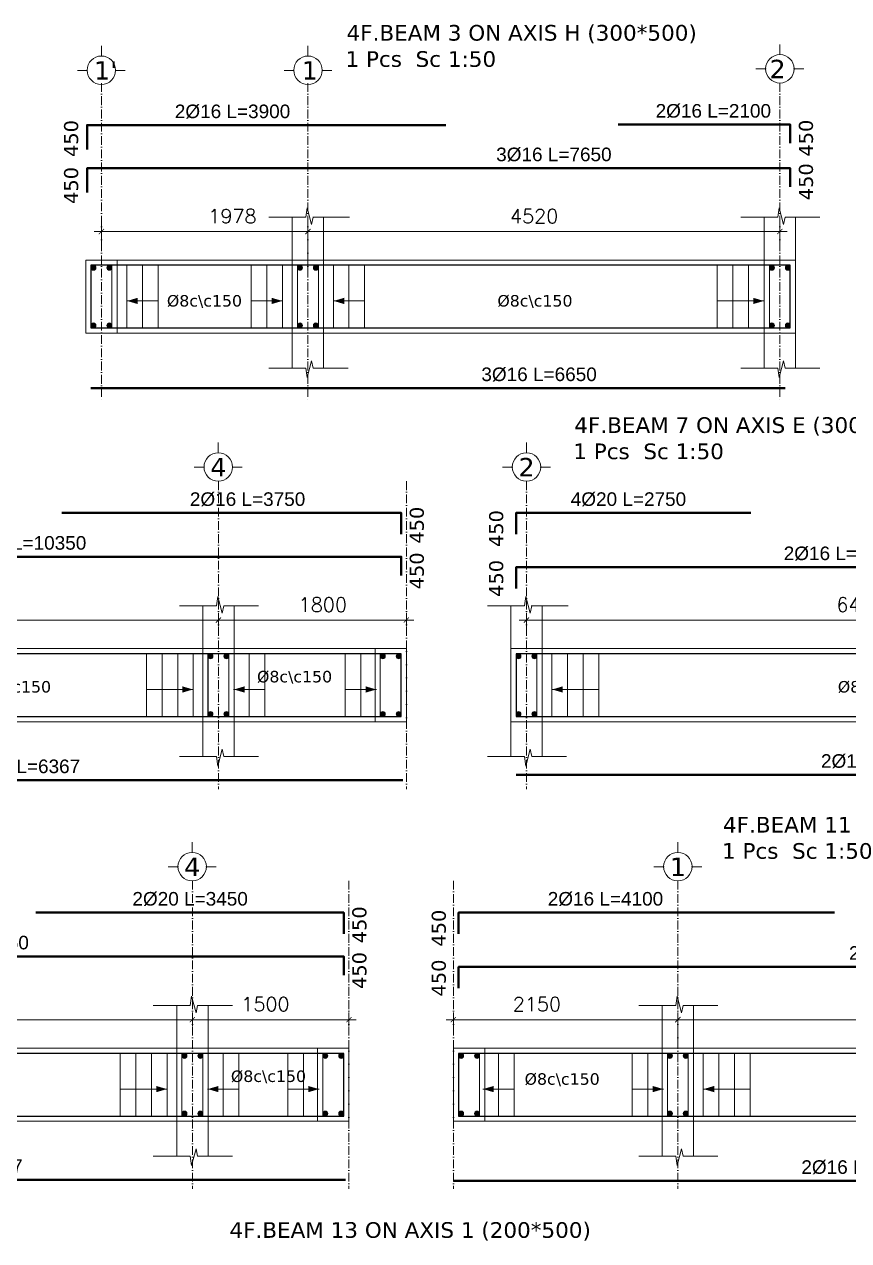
# Model space of a CAD drawing. Header units: inches. Extents: x -17020 to 43805, y -10194 to 123061.
# Drawn here: x 36186 to 36976, y 113829 to 114993 of the extents above; entities that cross this region are included whole.
import ezdxf

# ---------------------------------------------------------------- set-up
doc = ezdxf.new("R2010")
doc.units = ezdxf.units.IN
doc.header["$LTSCALE"] = 0.7
doc.header["$MEASUREMENT"] = 0
doc.linetypes.add('ACAD_ISO10W100', pattern=[18, 12, -3, 0, -3])
doc.layers.get('0').update_dxf_attribs({"lineweight": 13})
doc.layers.get('Defpoints').update_dxf_attribs({"lineweight": 5})
for name, color, linetype, lineweight in [('axis', 254, 'ACAD_ISO10W100', 9), ('BEAM FRAME', 5, 'Continuous', 18), ('COLUMN', 4, 'Continuous', 20), ('elevline', 30, 'Continuous', 20), ('FRAME 070', 5, 'Continuous', 60), ('hatch', 9, 'Continuous', 9), ('renforcment', 141, 'Continuous', 40), ('tex', 3, 'Continuous', 25), ('TEXT', 3, 'Continuous', 25), ('top rein. extension', 50, 'Continuous', 20), ('top renforcment', 7, 'Continuous', 40)]:
    doc.layers.add(name, color=color, linetype=linetype, lineweight=lineweight)
doc.styles.add('100', font='romans.shx', dxfattribs={"height": 13.5})
doc.styles.add('romanc', font='verdana.ttf', dxfattribs={"height": 250})
doc.styles.get("Standard").update_dxf_attribs({"font": 'arial.ttf', "height": 13})
doc.dimstyles.new('100', dxfattribs={"dimtxt": 13.5, "dimasz": 5, "dimexe": 7, "dimexo": 7, "dimgap": 8, "dimtad": 1, "dimdec": 0, "dimlfac": 10, "dimzin": 4, "dimdsep": 46, "dimtxsty": '100', "dimblk": 'ARCHTICK', "dimcen": 0.09, "dimdle": 7, "dimclrd": 1, "dimclre": 8, "dimclrt": 2, "dimadec": 0, "dimazin": 1, "dimtfac": 1, "dimtdec": 0, "dimtix": 1, "dimtofl": 0, "dimtmove": 0, "dimatfit": 3, "dimldrblk": 'ARCHTICK', "dimfxl": 0.18, "dimtolj": 1, "dimtzin": 0, "dimlwd": -1, "dimlwe": -1, "dimarcsym": 0})
doc.dimstyles.get("Standard").update_dxf_attribs({"dimtxt": 13, "dimasz": 5, "dimexe": 0.18, "dimexo": 0.0625, "dimgap": 6, "dimtad": 1, "dimdec": 0, "dimlfac": 10, "dimzin": 0, "dimdsep": 46, "dimtxsty": 'Standard', "dimblk": 'ARCHTICK', "dimcen": 0.09, "dimse1": 1, "dimse2": 1, "dimclrd": 1, "dimclre": 7, "dimclrt": 3, "dimadec": 0, "dimazin": 0, "dimtfac": 1, "dimtdec": 0, "dimtix": 1, "dimtofl": 0, "dimtmove": 0, "dimatfit": 3, "dimldrblk": 'ARCHTICK', "dimfxl": 1, "dimtolj": 1, "dimtzin": 0, "dimarcsym": 0})

# ---------------------------------------------------------------- blocks, each defined once
blk = doc.blocks.new('*D55')
at = {"layer": 'Defpoints', "color": 0, "transparency": 16777216}
for p in [(35409.5, 114855.3, -440.4), (36189.5, 114855.3, 264.3), (36189.5, 114855.3)]:
    blk.add_point(p, dxfattribs=at)
at = {"layer": 'TEXT', "color": 3, "transparency": 16777216, "insert": (35677.9, 114868.3), "char_height": 13, "attachment_point": 5}
blk.add_mtext('\\A1;2%%C16 L=7800', dxfattribs=at)
blk = doc.blocks.new('_ArchTick')
at = {"color": 0, "linetype": 'ByBlock', "lineweight": 0, "const_width": 0.15}
blk.add_lwpolyline([(-0.5, -0.5), (0.5, 0.5)], dxfattribs=at)
blk = doc.blocks.new('*D57')
at = {"color": 8, "transparency": 16777216}
for p, q in [((36457.7, 114758.2), (36457.7, 114801.7)), ((36909.7, 114776.5), (36909.7, 114801.7))]:
    blk.add_line(p, q, dxfattribs=at)
at = {"color": 1, "transparency": 16777216}
blk.add_line((36450.7, 114794.7), (36916.7, 114794.7), dxfattribs=at)
at = {"layer": 'Defpoints', "color": 0, "transparency": 16777216}
for p in [(36909.7, 114794.7), (36909.7, 114769.5), (36457.7, 114751.2)]:
    blk.add_point(p, dxfattribs=at)
at = {"color": 1, "transparency": 16777216, "xscale": 5, "yscale": 5, "zscale": 5, "rotation": 180}
blk.add_blockref('_ArchTick', (36457.7, 114794.7), dxfattribs=at)
at = {"color": 1, "transparency": 16777216, "xscale": 5, "yscale": 5, "zscale": 5}
blk.add_blockref('_ArchTick', (36909.7, 114794.7), dxfattribs=at)
at = {"color": 2, "transparency": 16777216, "insert": (36674.4, 114809.5), "char_height": 13.5, "attachment_point": 5, "style": '100'}
blk.add_mtext('\\A1;4520', dxfattribs=at)
blk = doc.blocks.new('*D63')
at = {"layer": 'Defpoints', "color": 0, "transparency": 16777216}
for p in [(36249.9, 114644.8, -13652.7), (36914.9, 114644.8, -37318.8), (36914.9, 114644.8)]:
    blk.add_point(p, dxfattribs=at)
at = {"layer": 'TEXT', "color": 3, "transparency": 16777216, "insert": (36679.1, 114657.8), "char_height": 13, "attachment_point": 5}
blk.add_mtext('\\A1;3%%C16 L=6650', dxfattribs=at)
blk = doc.blocks.new('*D64')
at = {"layer": 'Defpoints', "color": 0, "transparency": 16777216}
for p in [(36199.9, 114855.3, 264.3), (36199.9, 114855.3), (36964.9, 114855.3, -440.4)]:
    blk.add_point(p, dxfattribs=at)
at = {"layer": 'TEXT', "color": 3, "transparency": 16777216, "insert": (36693.3, 114868.3), "char_height": 13, "attachment_point": 5}
blk.add_mtext('\\A1;3%%C16 L=7650', dxfattribs=at)
blk = doc.blocks.new('*D65')
at = {"color": 8, "transparency": 16777216}
for p, q in [((36259.9, 114776.5), (36259.9, 114801.7)), ((36457.7, 114758.2), (36457.7, 114801.7))]:
    blk.add_line(p, q, dxfattribs=at)
at = {"color": 1, "transparency": 16777216}
blk.add_line((36464.7, 114794.7), (36252.9, 114794.7), dxfattribs=at)
at = {"layer": 'Defpoints', "color": 0, "transparency": 16777216}
for p in [(36259.9, 114794.7), (36259.9, 114769.5), (36457.7, 114751.2)]:
    blk.add_point(p, dxfattribs=at)
at = {"color": 1, "transparency": 16777216, "xscale": 5, "yscale": 5, "zscale": 5, "rotation": 180}
blk.add_blockref('_ArchTick', (36259.9, 114794.7), dxfattribs=at)
at = {"color": 1, "transparency": 16777216, "xscale": 5, "yscale": 5, "zscale": 5}
blk.add_blockref('_ArchTick', (36457.7, 114794.7), dxfattribs=at)
at = {"color": 2, "transparency": 16777216, "insert": (36385.4, 114809.5), "char_height": 13.5, "attachment_point": 5, "style": '100'}
blk.add_mtext('\\A1;1978', dxfattribs=at)
blk = doc.blocks.new('*D66')
at = {"layer": 'Defpoints', "color": 0, "transparency": 16777216}
for p in [(36199.9, 114896.5, 264.3), (36199.9, 114896.5), (36589.9, 114896.5, 136.2)]:
    blk.add_point(p, dxfattribs=at)
at = {"layer": 'TEXT', "color": 3, "transparency": 16777216, "insert": (36385.5, 114909.5), "char_height": 13, "attachment_point": 5}
blk.add_mtext('\\A1;2%%C16 L=3900', dxfattribs=at)
blk = doc.blocks.new('*D67')
at = {"layer": 'Defpoints', "color": 0, "transparency": 16777216}
for p in [(36754.7, 114897, -290.9), (36754.7, 114897), (36964.7, 114897, -440.4)]:
    blk.add_point(p, dxfattribs=at)
at = {"layer": 'TEXT', "color": 3, "transparency": 16777216, "insert": (36846, 114910), "char_height": 13, "attachment_point": 5}
blk.add_mtext('\\A1;2%%C16 L=2100', dxfattribs=at)
blk = doc.blocks.new('*D92')
at = {"color": 8, "transparency": 16777216}
for p, q in [((35920, 114416.2), (35920, 114429.8)), ((36372, 114416.8), (36372, 114429.8))]:
    blk.add_line(p, q, dxfattribs=at)
at = {"color": 1, "transparency": 16777216}
blk.add_line((35913, 114422.8), (36379, 114422.8), dxfattribs=at)
at = {"layer": 'Defpoints', "color": 0, "transparency": 16777216}
for p in [(36372, 114422.8), (35920, 114409.2), (36372, 114409.8)]:
    blk.add_point(p, dxfattribs=at)
at = {"color": 1, "transparency": 16777216, "xscale": 5, "yscale": 5, "zscale": 5, "rotation": 180}
blk.add_blockref('_ArchTick', (35920, 114422.8), dxfattribs=at)
at = {"color": 1, "transparency": 16777216, "xscale": 5, "yscale": 5, "zscale": 5}
blk.add_blockref('_ArchTick', (36372, 114422.8), dxfattribs=at)
at = {"color": 2, "transparency": 16777216, "insert": (36146, 114437.5), "char_height": 13.5, "attachment_point": 5, "style": '100'}
blk.add_mtext('\\A1;4520', dxfattribs=at)
blk = doc.blocks.new('*D93')
at = {"layer": 'Defpoints', "color": 0, "transparency": 16777216}
for p in [(35563, 114483.4, -157.8), (35563, 114483.4), (36598, 114483.4, -218.5)]:
    blk.add_point(p, dxfattribs=at)
at = {"layer": 'TEXT', "color": 3, "transparency": 16777216, "insert": (36185.1, 114496.4), "char_height": 13, "attachment_point": 5}
blk.add_mtext('\\A1;2%%C16 L=10350', dxfattribs=at)
blk = doc.blocks.new('*D99')
at = {"layer": 'Defpoints', "color": 0, "transparency": 16777216}
for p in [(36222, 114525.3, -209.5), (36597, 114525.3, -218.4), (36597, 114525.3)]:
    blk.add_point(p, dxfattribs=at)
at = {"layer": 'TEXT', "color": 3, "transparency": 16777216, "insert": (36399.9, 114538.3), "char_height": 13, "attachment_point": 5}
blk.add_mtext('\\A1;2%%C16 L=3750', dxfattribs=at)
blk = doc.blocks.new('*D86')
at = {"color": 8, "transparency": 16777216}
for p, q in [((36372, 114416.7), (36372, 114429.8)), ((36552, 114416.5), (36552, 114429.8))]:
    blk.add_line(p, q, dxfattribs=at)
at = {"color": 1, "transparency": 16777216}
blk.add_line((36559, 114422.8), (36365, 114422.8), dxfattribs=at)
at = {"layer": 'Defpoints', "color": 0, "transparency": 16777216}
for p in [(36372, 114422.8), (36372, 114409.7), (36552, 114409.5)]:
    blk.add_point(p, dxfattribs=at)
at = {"color": 1, "transparency": 16777216, "xscale": 5, "yscale": 5, "zscale": 5, "rotation": 180}
blk.add_blockref('_ArchTick', (36372, 114422.8), dxfattribs=at)
at = {"color": 1, "transparency": 16777216, "xscale": 5, "yscale": 5, "zscale": 5}
blk.add_blockref('_ArchTick', (36552, 114422.8), dxfattribs=at)
at = {"color": 2, "transparency": 16777216, "insert": (36472, 114437.5), "char_height": 13.5, "attachment_point": 5, "style": '100'}
blk.add_mtext('\\A1;1800', dxfattribs=at)
blk = doc.blocks.new('*D88')
at = {"layer": 'Defpoints', "color": 0, "transparency": 16777216}
for p in [(35912, 114269.5, -13652.7), (36548.7, 114269.5, -37100.9), (36548.7, 114269.5)]:
    blk.add_point(p, dxfattribs=at)
at = {"layer": 'TEXT', "color": 3, "transparency": 16777216, "insert": (36184.3, 114282.5), "char_height": 13, "attachment_point": 5}
blk.add_mtext('\\A1;3%%C16 L=6367', dxfattribs=at)
blk = doc.blocks.new('*D103')
at = {"layer": 'Defpoints', "color": 0, "transparency": 16777216}
for p in [(36607, 114473.4, -0.5), (36607, 114473.4), (37540, 114473.4, -167.8)]:
    blk.add_point(p, dxfattribs=at)
at = {"layer": 'TEXT', "color": 3, "transparency": 16777216, "insert": (36968.7, 114486.4), "char_height": 13, "attachment_point": 5}
blk.add_mtext('\\A1;2%%C16 L=9330', dxfattribs=at)
blk = doc.blocks.new('*D106')
at = {"color": 8, "transparency": 16777216}
for p, q in [((36667, 114413.9), (36667, 114429.8)), ((37307, 114416.2), (37307, 114429.8))]:
    blk.add_line(p, q, dxfattribs=at)
at = {"color": 1, "transparency": 16777216}
blk.add_line((37314, 114422.8), (36660, 114422.8), dxfattribs=at)
at = {"layer": 'Defpoints', "color": 0, "transparency": 16777216}
for p in [(36667, 114422.8), (36667, 114406.9), (37307, 114409.2)]:
    blk.add_point(p, dxfattribs=at)
at = {"color": 1, "transparency": 16777216, "xscale": 5, "yscale": 5, "zscale": 5, "rotation": 180}
blk.add_blockref('_ArchTick', (36667, 114422.8), dxfattribs=at)
at = {"color": 1, "transparency": 16777216, "xscale": 5, "yscale": 5, "zscale": 5}
blk.add_blockref('_ArchTick', (37307, 114422.8), dxfattribs=at)
at = {"color": 2, "transparency": 16777216, "insert": (36987, 114437.5), "char_height": 13.5, "attachment_point": 5, "style": '100'}
blk.add_mtext('\\A1;6400', dxfattribs=at)
blk = doc.blocks.new('*D107')
at = {"layer": 'Defpoints', "color": 0, "transparency": 16777216}
for p in [(36607, 114525.3, -218.4), (36607, 114525.3), (36882, 114525.3, -217.9)]:
    blk.add_point(p, dxfattribs=at)
at = {"layer": 'TEXT', "color": 3, "transparency": 16777216, "insert": (36764.7, 114538.3), "char_height": 13, "attachment_point": 5}
blk.add_mtext('\\A1;4%%C20 L=2750', dxfattribs=at)
blk = doc.blocks.new('*D108')
at = {"layer": 'Defpoints', "color": 0, "transparency": 16777216}
for p in [(36657, 114274.6, -13652.7), (37317, 114274.6, -37100.9), (37317, 114274.6)]:
    blk.add_point(p, dxfattribs=at)
at = {"layer": 'TEXT', "color": 3, "transparency": 16777216, "insert": (37004.4, 114287.6), "char_height": 13, "attachment_point": 5}
blk.add_mtext('\\A1;2%%C16 L=6600', dxfattribs=at)
blk = doc.blocks.new('*D119')
at = {"color": 8, "transparency": 16777216}
for p, q in [((35895, 114033.6), (35895, 114047.2)), ((36347, 114034.2), (36347, 114047.2))]:
    blk.add_line(p, q, dxfattribs=at)
at = {"color": 1, "transparency": 16777216}
blk.add_line((35888, 114040.2), (36354, 114040.2), dxfattribs=at)
at = {"layer": 'Defpoints', "color": 0, "transparency": 16777216}
for p in [(36347, 114040.2), (35895, 114026.6), (36347, 114027.2)]:
    blk.add_point(p, dxfattribs=at)
at = {"color": 1, "transparency": 16777216, "xscale": 5, "yscale": 5, "zscale": 5, "rotation": 180}
blk.add_blockref('_ArchTick', (35895, 114040.2), dxfattribs=at)
at = {"color": 1, "transparency": 16777216, "xscale": 5, "yscale": 5, "zscale": 5}
blk.add_blockref('_ArchTick', (36347, 114040.2), dxfattribs=at)
at = {"color": 2, "transparency": 16777216, "insert": (36121, 114055), "char_height": 13.5, "attachment_point": 5, "style": '100'}
blk.add_mtext('\\A1;4520', dxfattribs=at)
blk = doc.blocks.new('*D120')
at = {"layer": 'Defpoints', "color": 0, "transparency": 16777216}
for p in [(35538, 114100.8, -157.8), (35538, 114100.8), (36543, 114100.8, -218.5)]:
    blk.add_point(p, dxfattribs=at)
at = {"layer": 'TEXT', "color": 3, "transparency": 16777216, "insert": (36130.1, 114113.8), "char_height": 13, "attachment_point": 5}
blk.add_mtext('\\A1;2%%C20 L=10050', dxfattribs=at)
blk = doc.blocks.new('*D126')
at = {"layer": 'Defpoints', "color": 0, "transparency": 16777216}
for p in [(36197, 114142.7, -209.5), (36542, 114142.7, -218.4), (36542, 114142.7)]:
    blk.add_point(p, dxfattribs=at)
at = {"layer": 'TEXT', "color": 3, "transparency": 16777216, "insert": (36344.9, 114155.7), "char_height": 13, "attachment_point": 5}
blk.add_mtext('\\A1;2%%C20 L=3450', dxfattribs=at)
blk = doc.blocks.new('*D129')
at = {"color": 8, "transparency": 16777216}
for p, q in [((36347, 114034.1), (36347, 114047.2)), ((36497, 114033.9), (36497, 114047.2))]:
    blk.add_line(p, q, dxfattribs=at)
at = {"color": 1, "transparency": 16777216}
blk.add_line((36504, 114040.2), (36340, 114040.2), dxfattribs=at)
at = {"layer": 'Defpoints', "color": 0, "transparency": 16777216}
for p in [(36347, 114040.2), (36347, 114027.1), (36497, 114026.9)]:
    blk.add_point(p, dxfattribs=at)
at = {"color": 1, "transparency": 16777216, "xscale": 5, "yscale": 5, "zscale": 5, "rotation": 180}
blk.add_blockref('_ArchTick', (36347, 114040.2), dxfattribs=at)
at = {"color": 1, "transparency": 16777216, "xscale": 5, "yscale": 5, "zscale": 5}
blk.add_blockref('_ArchTick', (36497, 114040.2), dxfattribs=at)
at = {"color": 2, "transparency": 16777216, "insert": (36417, 114055), "char_height": 13.5, "attachment_point": 5, "style": '100'}
blk.add_mtext('\\A1;1500', dxfattribs=at)
blk = doc.blocks.new('*D131')
at = {"layer": 'Defpoints', "color": 0, "transparency": 16777216}
for p in [(35887, 113886.9, -13652.7), (36493.7, 113886.9, -37100.9), (36493.7, 113886.9)]:
    blk.add_point(p, dxfattribs=at)
at = {"layer": 'TEXT', "color": 3, "transparency": 16777216, "insert": (36129.3, 113899.9), "char_height": 13, "attachment_point": 5}
blk.add_mtext('\\A1;3%%C16 L=6067', dxfattribs=at)
blk = doc.blocks.new('*D162')
at = {"layer": 'Defpoints', "color": 0, "transparency": 16777216}
for p in [(36552, 114090.8, -218.4), (36552, 114090.8), (37628, 114090.8, -167.8)]:
    blk.add_point(p, dxfattribs=at)
at = {"layer": 'TEXT', "color": 3, "transparency": 16777216, "insert": (37036.3, 114103.8), "char_height": 13, "attachment_point": 5}
blk.add_mtext('\\A1;2%%C16 L=10760', dxfattribs=at)
blk = doc.blocks.new('*D166')
at = {"color": 8, "transparency": 16777216}
for p, q in [((36812, 114019), (36812, 114047.2)), ((37264, 114031.3), (37264, 114047.2))]:
    blk.add_line(p, q, dxfattribs=at)
at = {"color": 1, "transparency": 16777216}
blk.add_line((36805, 114040.2), (37271, 114040.2), dxfattribs=at)
at = {"layer": 'Defpoints', "color": 0, "transparency": 16777216}
for p in [(37264, 114040.2), (37264, 114024.3), (36812, 114012)]:
    blk.add_point(p, dxfattribs=at)
at = {"color": 1, "transparency": 16777216, "xscale": 5, "yscale": 5, "zscale": 5, "rotation": 180}
blk.add_blockref('_ArchTick', (36812, 114040.2), dxfattribs=at)
at = {"color": 1, "transparency": 16777216, "xscale": 5, "yscale": 5, "zscale": 5}
blk.add_blockref('_ArchTick', (37264, 114040.2), dxfattribs=at)
at = {"color": 2, "transparency": 16777216, "insert": (37038, 114055), "char_height": 13.5, "attachment_point": 5, "style": '100'}
blk.add_mtext('\\A1;4520', dxfattribs=at)
blk = doc.blocks.new('*D167')
at = {"layer": 'Defpoints', "color": 0, "transparency": 16777216}
for p in [(36552, 114142.7, -218.4), (36552, 114142.7), (36962, 114142.7, -209.5)]:
    blk.add_point(p, dxfattribs=at)
at = {"layer": 'TEXT', "color": 3, "transparency": 16777216, "insert": (36742.7, 114155.7), "char_height": 13, "attachment_point": 5}
blk.add_mtext('\\A1;2%%C16 L=4100', dxfattribs=at)
blk = doc.blocks.new('*D171')
at = {"layer": 'Defpoints', "color": 0, "transparency": 16777216}
for p in [(36597, 113885.9, -13652.7), (37272, 113885.9, -37100.9), (37272, 113885.9)]:
    blk.add_point(p, dxfattribs=at)
at = {"layer": 'TEXT', "color": 3, "transparency": 16777216, "insert": (36985.6, 113898.9), "char_height": 13, "attachment_point": 5}
blk.add_mtext('\\A1;2%%C16 L=6750', dxfattribs=at)
blk = doc.blocks.new('*D174')
at = {"color": 8, "transparency": 16777216}
for p, q in [((36597, 114025.9), (36597, 114047.2)), ((36812, 114019), (36812, 114047.2))]:
    blk.add_line(p, q, dxfattribs=at)
at = {"color": 1, "transparency": 16777216}
blk.add_line((36819, 114040.2), (36590, 114040.2), dxfattribs=at)
at = {"layer": 'Defpoints', "color": 0, "transparency": 16777216}
for p in [(36597, 114040.2), (36597, 114018.9), (36812, 114012)]:
    blk.add_point(p, dxfattribs=at)
at = {"color": 1, "transparency": 16777216, "xscale": 5, "yscale": 5, "zscale": 5, "rotation": 180}
blk.add_blockref('_ArchTick', (36597, 114040.2), dxfattribs=at)
at = {"color": 1, "transparency": 16777216, "xscale": 5, "yscale": 5, "zscale": 5}
blk.add_blockref('_ArchTick', (36812, 114040.2), dxfattribs=at)
at = {"color": 2, "transparency": 16777216, "insert": (36677, 114055), "char_height": 13.5, "attachment_point": 5, "style": '100'}
blk.add_mtext('\\A1;2150', dxfattribs=at)

msp = doc.modelspace()

# ---------------------------------------------------------------- hatches: boundary and pattern name
at = {"layer": 'elevline'}
for points in [[(36254.65, 114760.05, 1), (36249.89, 114760.05, 1)], [(36265.14, 114760.05, -1), (36269.89, 114760.05, -1)], [(36452.5, 114760.05, 1), (36447.74, 114760.05, 1)], [(36462.98, 114760.05, -1), (36467.74, 114760.05, -1)], [(36904.5, 114760.05, 1), (36899.74, 114760.05, 1)], [(36914.98, 114760.05, -1), (36919.74, 114760.05, -1)], [(36254.65, 114704.81, -1), (36249.89, 114704.81, -1)], [(36265.14, 114704.81, 1), (36269.89, 114704.81, 1)], [(36452.5, 114704.81, -1), (36447.74, 114704.81, -1)], [(36462.98, 114704.81, 1), (36467.74, 114704.81, 1)], [(36904.5, 114704.81, -1), (36899.74, 114704.81, -1)], [(36914.98, 114704.81, 1), (36919.74, 114704.81, 1)], [(36366.79, 114388.1, 1), (36362.03, 114388.1, 1)], [(36377.27, 114388.1, -1), (36382.03, 114388.1, -1)], [(36531.79, 114388.1, 1), (36527.03, 114388.1, 1)], [(36542.27, 114388.1, -1), (36547.03, 114388.1, -1)], [(36661.79, 114388.1, 1), (36657.03, 114388.1, 1)], [(36672.27, 114388.1, -1), (36677.03, 114388.1, -1)], [(36366.79, 114332.86, -1), (36362.03, 114332.86, -1)], [(36377.27, 114332.86, 1), (36382.03, 114332.86, 1)], [(36531.79, 114332.86, -1), (36527.03, 114332.86, -1)], [(36542.27, 114332.86, 1), (36547.03, 114332.86, 1)], [(36661.79, 114332.86, -1), (36657.03, 114332.86, -1)], [(36672.27, 114332.86, 1), (36677.03, 114332.86, 1)], [(36341.79, 114005.56, 1), (36337.03, 114005.56, 1)], [(36352.27, 114005.56, -1), (36357.03, 114005.56, -1)], [(36476.79, 114005.56, 1), (36472.03, 114005.56, 1)], [(36487.27, 114005.56, -1), (36492.03, 114005.56, -1)], [(36606.79, 114005.56, 1), (36602.03, 114005.56, 1)], [(36617.27, 114005.56, -1), (36622.03, 114005.56, -1)], [(36806.79, 114005.56, 1), (36802.03, 114005.56, 1)], [(36817.27, 114005.56, -1), (36822.03, 114005.56, -1)], [(36341.79, 113950.32, -1), (36337.03, 113950.32, -1)], [(36352.27, 113950.32, 1), (36357.03, 113950.32, 1)], [(36476.79, 113950.32, -1), (36472.03, 113950.32, -1)], [(36487.27, 113950.32, 1), (36492.03, 113950.32, 1)], [(36606.79, 113950.32, -1), (36602.03, 113950.32, -1)], [(36617.27, 113950.32, 1), (36622.03, 113950.32, 1)], [(36806.79, 113950.32, -1), (36802.03, 113950.32, -1)], [(36817.27, 113950.32, 1), (36822.03, 113950.32, 1)]]:
    msp.add_hatch(color=256, dxfattribs=at).paths.add_polyline_path(points)

# ---------------------------------------------------------------- linework, layer by layer
at = {"layer": 'axis'}
for p, q in [((36259.89, 114936.83), (36259.89, 114632.69)), ((36259.89, 114936.83), (36259.89, 114632.69)), ((36457.74, 114936.83), (36457.74, 114632.69)), ((36909.74, 114936.83), (36909.74, 114632.69)), ((36372.03, 114555.67), (36372.03, 114260.74)), ((36552.03, 114555.67), (36552.03, 114260.74)), ((36667.03, 114555.67), (36667.03, 114260.74)), ((36667.03, 114555.67), (36667.03, 114260.74)), ((36347.03, 114173.13), (36347.03, 113878.2)), ((36497.03, 114173.13), (36497.03, 113878.2)), ((36597.03, 114173.13), (36597.03, 113878.2)), ((36812.03, 114173.13), (36812.03, 113878.2))]:
    msp.add_line(p, q, dxfattribs=at)
at = {"layer": 'BEAM FRAME', "elevation": 217.91}
for points in [[(36244.89, 114697.43), (36924.74, 114697.43), (36924.74, 114767.43), (36244.89, 114767.43)], [(34653.03, 114325.48), (36552.03, 114325.48), (36552.03, 114395.48), (34653.03, 114395.48)], [(36652.03, 114325.48), (37899.03, 114325.48), (37899.03, 114395.48), (36652.03, 114395.48)], [(34653.03, 113942.94), (36497.03, 113942.94), (36497.03, 114012.94), (34653.03, 114012.94)], [(36597.03, 113942.94), (38571.03, 113942.94), (38571.03, 114012.94), (36597.03, 114012.94)]]:
    msp.add_lwpolyline(points, close=True, dxfattribs=at)
at = {"layer": 'COLUMN', "lineweight": 20}
for p, q in [((36442.74, 114808.36, 217.91), (36442.74, 114767.43, 217.91)), ((36472.74, 114808.36, 217.91), (36472.74, 114767.43, 217.91)), ((36894.74, 114808.36, 217.91), (36894.74, 114767.43, 217.91)), ((36924.74, 114808.36, 217.91), (36924.74, 114767.43, 217.91)), ((36442.74, 114664, 217.91), (36442.74, 114697.43, 217.91)), ((36472.74, 114664, 217.91), (36472.74, 114697.43, 217.91)), ((36894.74, 114664, 217.91), (36894.74, 114697.43, 217.91)), ((36924.74, 114664, 217.91), (36924.74, 114697.43, 217.91)), ((36357.03, 114436.41, 217.91), (36357.03, 114395.48, 217.91)), ((36387.03, 114436.41, 217.91), (36387.03, 114395.48, 217.91)), ((36652.03, 114436.41, 217.91), (36652.03, 114395.48, 217.91)), ((36682.03, 114436.41, 217.91), (36682.03, 114395.48, 217.91)), ((36357.03, 114292.05, 217.91), (36357.03, 114325.48, 217.91)), ((36387.03, 114292.05, 217.91), (36387.03, 114325.48, 217.91)), ((36652.03, 114292.05, 217.91), (36652.03, 114325.48, 217.91)), ((36682.03, 114292.05, 217.91), (36682.03, 114325.48, 217.91)), ((36332.03, 114053.87, 217.91), (36332.03, 114012.94, 217.91)), ((36362.03, 114053.87, 217.91), (36362.03, 114012.94, 217.91)), ((36797.03, 114053.87, 217.91), (36797.03, 114012.94, 217.91)), ((36827.03, 114053.87, 217.91), (36827.03, 114012.94, 217.91)), ((36332.03, 113909.51, 217.91), (36332.03, 113942.94, 217.91)), ((36362.03, 113909.51, 217.91), (36362.03, 113942.94, 217.91)), ((36797.03, 113909.51, 217.91), (36797.03, 113942.94, 217.91)), ((36827.03, 113909.51, 217.91), (36827.03, 113942.94, 217.91))]:
    msp.add_line(p, q, dxfattribs=at)
at = {"layer": 'elevline'}
for p, q in [((36284.2, 114702.43), (36284.2, 114762.43)), ((36299.16, 114702.43), (36299.16, 114762.43)), ((36314.16, 114702.43), (36314.16, 114762.43)), ((36403.47, 114702.43), (36403.47, 114762.43)), ((36418.47, 114702.43), (36418.47, 114762.43)), ((36433.43, 114702.43), (36433.43, 114762.43)), ((36482.05, 114702.43), (36482.05, 114762.43)), ((36497.01, 114702.43), (36497.01, 114762.43)), ((36512.01, 114702.43), (36512.01, 114762.43)), ((36849.74, 114702.43), (36849.74, 114762.43)), ((36864.74, 114702.43), (36864.74, 114762.43)), ((36879.74, 114702.43), (36879.74, 114762.43)), ((36302.96, 114330.48), (36302.96, 114390.48)), ((36317.96, 114330.48), (36317.96, 114390.48)), ((36332.96, 114330.48), (36332.96, 114390.48)), ((36347.92, 114330.48), (36347.92, 114390.48)), ((36361.99, 114330.48), (36361.99, 114390.48)), ((36401.52, 114330.48), (36401.52, 114390.48)), ((36416.52, 114330.48), (36416.52, 114390.48)), ((36493.53, 114330.48), (36493.53, 114390.48)), ((36508.53, 114330.48), (36508.53, 114390.48)), ((36526.99, 114330.48), (36526.99, 114390.48)), ((36691.34, 114330.48), (36691.34, 114390.48)), ((36706.3, 114330.48), (36706.3, 114390.48)), ((36721.3, 114330.48), (36721.3, 114390.48)), ((36736.3, 114330.48), (36736.3, 114390.48)), ((36277.96, 113947.94), (36277.96, 114007.94)), ((36292.96, 113947.94), (36292.96, 114007.94)), ((36307.96, 113947.94), (36307.96, 114007.94)), ((36322.92, 113947.94), (36322.92, 114007.94)), ((36336.99, 113947.94), (36336.99, 114007.94)), ((36376.52, 113947.94), (36376.52, 114007.94)), ((36391.52, 113947.94), (36391.52, 114007.94)), ((36438.53, 113947.94), (36438.53, 114007.94)), ((36453.53, 113947.94), (36453.53, 114007.94)), ((36471.99, 113947.94), (36471.99, 114007.94)), ((36640.12, 113947.94), (36640.12, 114007.94)), ((36655.12, 113947.94), (36655.12, 114007.94)), ((36768.37, 113947.94), (36768.37, 114007.94)), ((36783.37, 113947.94), (36783.37, 114007.94)), ((36836.34, 113947.94), (36836.34, 114007.94)), ((36851.3, 113947.94), (36851.3, 114007.94)), ((36866.3, 113947.94), (36866.3, 114007.94)), ((36881.3, 113947.94), (36881.3, 114007.94))]:
    msp.add_line(p, q, dxfattribs=at)
for centre in [(36252.27, 114760.05), (36267.51, 114760.05), (36450.12, 114760.05), (36465.36, 114760.05), (36902.12, 114760.05), (36917.36, 114760.05), (36252.27, 114704.81), (36267.51, 114704.81), (36450.12, 114704.81), (36465.36, 114704.81), (36902.12, 114704.81), (36917.36, 114704.81), (36364.41, 114388.1), (36379.65, 114388.1), (36529.41, 114388.1), (36544.65, 114388.1), (36659.41, 114388.1), (36674.65, 114388.1), (36364.41, 114332.86), (36379.65, 114332.86), (36529.41, 114332.86), (36544.65, 114332.86), (36659.41, 114332.86), (36674.65, 114332.86), (36339.41, 114005.56), (36354.65, 114005.56), (36474.41, 114005.56), (36489.65, 114005.56), (36604.41, 114005.56), (36619.65, 114005.56), (36804.41, 114005.56), (36819.65, 114005.56), (36339.41, 113950.32), (36354.65, 113950.32), (36474.41, 113950.32), (36489.65, 113950.32), (36604.41, 113950.32), (36619.65, 113950.32), (36804.41, 113950.32), (36819.65, 113950.32)]:
    msp.add_circle(centre, 2.38, dxfattribs=at)
at = {"layer": 'FRAME 070', "lineweight": 20}
for p, q in [((36455.71, 114808.36, 217.91), (36457.06, 114817.36, 217.91)), ((36457.06, 114817.36, 217.91), (36461.24, 114801.28, 217.91)), ((36907.71, 114808.36, 217.91), (36909.06, 114817.36, 217.91)), ((36909.06, 114817.36, 217.91), (36913.24, 114801.28, 217.91)), ((36420.35, 114808.36, 217.91), (36455.71, 114808.36, 217.91)), ((36461.24, 114801.28, 217.91), (36462.75, 114808.36, 217.91)), ((36462.27, 114808.36, 217.91), (36497.63, 114808.36, 217.91)), ((36872.35, 114808.36, 217.91), (36907.71, 114808.36, 217.91)), ((36913.24, 114801.28, 217.91), (36914.75, 114808.36, 217.91)), ((36914.75, 114808.36, 217.91), (36948.14, 114808.36, 217.91)), ((36457.06, 114655, 217.91), (36461.24, 114671.08, 217.91)), ((36461.24, 114671.08, 217.91), (36462.75, 114664, 217.91)), ((36909.06, 114655, 217.91), (36913.24, 114671.08, 217.91)), ((36913.24, 114671.08, 217.91), (36914.75, 114664, 217.91)), ((36420.35, 114664, 217.91), (36455.71, 114664, 217.91)), ((36455.71, 114664, 217.91), (36457.06, 114655, 217.91)), ((36462.75, 114664, 217.91), (36496.14, 114664, 217.91)), ((36872.35, 114664, 217.91), (36907.71, 114664, 217.91)), ((36907.71, 114664, 217.91), (36909.06, 114655, 217.91)), ((36914.75, 114664, 217.91), (36948.14, 114664, 217.91)), ((36370, 114436.41, 217.91), (36371.35, 114445.41, 217.91)), ((36371.35, 114445.41, 217.91), (36375.53, 114429.33, 217.91)), ((36665, 114436.41, 217.91), (36666.35, 114445.41, 217.91)), ((36666.35, 114445.41, 217.91), (36670.53, 114429.33, 217.91)), ((36334.64, 114436.41, 217.91), (36370, 114436.41, 217.91)), ((36375.53, 114429.33, 217.91), (36377.04, 114436.41, 217.91)), ((36377.04, 114436.41, 217.91), (36410.43, 114436.41, 217.91)), ((36629.64, 114436.41, 217.91), (36665, 114436.41, 217.91)), ((36670.53, 114429.33, 217.91), (36672.04, 114436.41, 217.91)), ((36671.56, 114436.41, 217.91), (36706.92, 114436.41, 217.91)), ((36371.35, 114283.05, 217.91), (36375.53, 114299.13, 217.91)), ((36375.53, 114299.13, 217.91), (36377.04, 114292.05, 217.91)), ((36666.35, 114283.05, 217.91), (36670.53, 114299.13, 217.91)), ((36670.53, 114299.13, 217.91), (36672.04, 114292.05, 217.91)), ((36334.64, 114292.05, 217.91), (36370, 114292.05, 217.91)), ((36370, 114292.05, 217.91), (36371.35, 114283.05, 217.91)), ((36377.04, 114292.05, 217.91), (36410.43, 114292.05, 217.91)), ((36629.64, 114292.05, 217.91), (36665, 114292.05, 217.91)), ((36665, 114292.05, 217.91), (36666.35, 114283.05, 217.91)), ((36672.04, 114292.05, 217.91), (36705.43, 114292.05, 217.91)), ((36309.64, 114053.87, 217.91), (36345, 114053.87, 217.91)), ((36345, 114053.87, 217.91), (36346.35, 114062.87, 217.91)), ((36346.35, 114062.87, 217.91), (36350.53, 114046.79, 217.91)), ((36350.53, 114046.79, 217.91), (36352.04, 114053.87, 217.91)), ((36352.04, 114053.87, 217.91), (36385.43, 114053.87, 217.91)), ((36774.64, 114053.87, 217.91), (36810, 114053.87, 217.91)), ((36810, 114053.87, 217.91), (36811.35, 114062.87, 217.91)), ((36811.35, 114062.87, 217.91), (36815.53, 114046.79, 217.91)), ((36815.53, 114046.79, 217.91), (36817.04, 114053.87, 217.91)), ((36817.04, 114053.87, 217.91), (36850.43, 114053.87, 217.91)), ((36346.35, 113900.51, 217.91), (36350.53, 113916.59, 217.91)), ((36350.53, 113916.59, 217.91), (36352.04, 113909.51, 217.91)), ((36811.35, 113900.51, 217.91), (36815.53, 113916.59, 217.91)), ((36815.53, 113916.59, 217.91), (36817.04, 113909.51, 217.91)), ((36309.64, 113909.51, 217.91), (36345, 113909.51, 217.91)), ((36345, 113909.51, 217.91), (36346.35, 113900.51, 217.91)), ((36352.04, 113909.51, 217.91), (36385.43, 113909.51, 217.91)), ((36774.64, 113909.51, 217.91), (36810, 113909.51, 217.91)), ((36810, 113909.51, 217.91), (36811.35, 113900.51, 217.91)), ((36817.04, 113909.51, 217.91), (36850.43, 113909.51, 217.91))]:
    msp.add_line(p, q, dxfattribs=at)
at = {"layer": 'FRAME 070', "lineweight": 15}
for points in [[(36244.89, 114697.43), (36274.89, 114697.43), (36274.89, 114767.43), (36244.89, 114767.43)], [(36442.74, 114697.43), (36472.74, 114697.43), (36472.74, 114767.43), (36442.74, 114767.43)], [(36894.74, 114697.43), (36924.74, 114697.43), (36924.74, 114767.43), (36894.74, 114767.43)], [(36357.03, 114325.48), (36387.03, 114325.48), (36387.03, 114395.48), (36357.03, 114395.48)], [(36522.03, 114325.48), (36552.03, 114325.48), (36552.03, 114395.48), (36522.03, 114395.48)], [(36652.03, 114325.48), (36682.03, 114325.48), (36682.03, 114395.48), (36652.03, 114395.48)], [(36332.03, 113942.94), (36362.03, 113942.94), (36362.03, 114012.94), (36332.03, 114012.94)], [(36467.03, 113942.94), (36497.03, 113942.94), (36497.03, 114012.94), (36467.03, 114012.94)], [(36597.03, 113942.94), (36627.03, 113942.94), (36627.03, 114012.94), (36597.03, 114012.94)], [(36797.03, 113942.94), (36827.03, 113942.94), (36827.03, 114012.94), (36797.03, 114012.94)]]:
    msp.add_lwpolyline(points, close=True, dxfattribs=at)
at = {"layer": 'hatch'}
for p, q in [((36259.89, 114972.44), (36259.89, 114962.7)), ((36457.74, 114972.44), (36457.74, 114962.7)), ((36909.74, 114973.8), (36909.74, 114964.07)), ((36236.97, 114948.96), (36246.7, 114948.96)), ((36282.82, 114948.96), (36273.08, 114948.96)), ((36434.82, 114948.96), (36444.55, 114948.96)), ((36480.67, 114948.96), (36470.93, 114948.96)), ((36886.82, 114950.32), (36896.55, 114950.32)), ((36932.67, 114950.32), (36922.93, 114950.32)), ((36371.83, 114592.64), (36371.83, 114582.91)), ((36667.03, 114592.64), (36667.03, 114582.91)), ((36348.91, 114569.17), (36358.64, 114569.17)), ((36394.75, 114569.17), (36385.02, 114569.17)), ((36644.11, 114569.17), (36653.84, 114569.17)), ((36689.95, 114569.17), (36680.22, 114569.17)), ((36346.83, 114210.1), (36346.83, 114200.37)), ((36812.03, 114210.1), (36812.03, 114200.37)), ((36323.91, 114186.63), (36333.64, 114186.63)), ((36369.75, 114186.63), (36360.02, 114186.63)), ((36789.11, 114186.63), (36798.84, 114186.63)), ((36834.95, 114186.63), (36825.22, 114186.63))]:
    msp.add_line(p, q, dxfattribs=at)
for centre in [(36259.89, 114949.08), (36457.74, 114949.08), (36909.74, 114950.45), (36371.83, 114569.29), (36667.03, 114569.29), (36346.83, 114186.75), (36812.03, 114186.75)]:
    msp.add_circle(centre, 13.62, dxfattribs=at)
at = {"layer": 'renforcment', "lineweight": -2, "elevation": 217.91}
for points in [[(36249.89, 114702.43), (36919.74, 114702.43), (36919.74, 114762.43), (36249.89, 114762.43)], [(34658.03, 114330.48), (36547.03, 114330.48), (36547.03, 114390.48), (34658.03, 114390.48)], [(36657.03, 114330.48), (37894.03, 114330.48), (37894.03, 114390.48), (36657.03, 114390.48)], [(34658.03, 113947.94), (36492.03, 113947.94), (36492.03, 114007.94), (34658.03, 114007.94)], [(36602.03, 113947.94), (38566.03, 113947.94), (38566.03, 114007.94), (36602.03, 114007.94)]]:
    msp.add_lwpolyline(points, close=True, dxfattribs=at)
at = {"layer": 'top rein. extension'}
for p, q in [((36284.2, 114728.27), (36314.16, 114728.27)), ((36433.43, 114728.27), (36403.47, 114728.27)), ((36482.05, 114728.27), (36512.01, 114728.27)), ((36894.7, 114728.27), (36849.74, 114728.27)), ((36347.92, 114356.32), (36302.96, 114356.32)), ((36386.57, 114356.32), (36416.52, 114356.32)), ((36523.49, 114356.32), (36493.53, 114356.32)), ((36691.34, 114356.32), (36736.3, 114356.32)), ((36322.92, 113973.78), (36277.96, 113973.78)), ((36361.57, 113973.78), (36391.52, 113973.78)), ((36468.49, 113973.78), (36438.53, 113973.78)), ((36625.16, 113973.78), (36655.12, 113973.78)), ((36798.33, 113973.78), (36768.37, 113973.78)), ((36836.34, 113973.78), (36881.3, 113973.78))]:
    msp.add_line(p, q, dxfattribs=at)
for points in [[(36294.68, 114731.27), (36284.55, 114728.27), (36294.68, 114725.27)], [(36422.96, 114731.27), (36433.08, 114728.27), (36422.96, 114725.27)], [(36492.53, 114731.27), (36482.4, 114728.27), (36492.53, 114725.27)], [(36884.23, 114731.27), (36894.35, 114728.27), (36884.23, 114725.27)], [(36337.45, 114359.32), (36347.57, 114356.32), (36337.45, 114353.32)], [(36397.04, 114359.32), (36386.91, 114356.32), (36397.04, 114353.32)], [(36513.02, 114359.32), (36523.14, 114356.32), (36513.02, 114353.32)], [(36701.82, 114359.32), (36691.69, 114356.32), (36701.82, 114353.32)], [(36312.45, 113976.78), (36322.57, 113973.78), (36312.45, 113970.78)], [(36372.04, 113976.78), (36361.91, 113973.78), (36372.04, 113970.78)], [(36458.02, 113976.78), (36468.14, 113973.78), (36458.02, 113970.78)], [(36635.63, 113976.78), (36625.51, 113973.78), (36635.63, 113970.78)], [(36787.86, 113976.78), (36797.98, 113973.78), (36787.86, 113970.78)], [(36846.82, 113976.78), (36836.69, 113973.78), (36846.82, 113970.78)]]:
    msp.add_solid(points, dxfattribs=at)
at = {"layer": 'top renforcment'}
for p, q in [((36914.94, 114644.77, -217.91), (36249.89, 114644.77)), ((37317.03, 114274.6), (36657.03, 114274.6)), ((36548.73, 114269.49), (35912.03, 114269.49)), ((36493.73, 113886.95), (35887.03, 113886.95)), ((37272.03, 113885.92), (36597.03, 113885.92))]:
    msp.add_line(p, q, dxfattribs=at)
for points in [[(36246.19, 114873.25), (36246.19, 114896.53), (36589.89, 114896.53)], [(36754.74, 114897.04), (36919.74, 114897.04), (36919.74, 114879.15)], [(36246.19, 114832.03), (36246.19, 114855.3), (36919.74, 114855.3), (36919.74, 114837.41)], [(36547.03, 114504.99), (36547.03, 114525.26), (36222.03, 114525.26)], [(35563, 114483.35), (36547.03, 114483.35), (36547.03, 114465.46)], [(36657.03, 114453.08), (36657.03, 114473.35), (37540, 114473.35)], [(36492.03, 114122.45), (36492.03, 114142.72), (36197.03, 114142.72)], [(36602.03, 114122.45), (36602.03, 114142.72), (36962.03, 114142.72)], [(35538, 114100.81), (36492.03, 114100.81), (36492.03, 114082.92)], [(36602.03, 114070.54), (36602.03, 114090.81), (37628, 114090.81)]]:
    msp.add_lwpolyline(points, dxfattribs=at)
at = {"layer": 'top renforcment', "lineweight": 15}
for points in [[(36249.89, 114702.43), (36269.89, 114702.43), (36269.89, 114762.43), (36249.89, 114762.43)], [(36447.74, 114702.43), (36467.74, 114702.43), (36467.74, 114762.43), (36447.74, 114762.43)], [(36899.74, 114702.43), (36919.74, 114702.43), (36919.74, 114762.43), (36899.74, 114762.43)], [(36362.03, 114330.48), (36382.03, 114330.48), (36382.03, 114390.48), (36362.03, 114390.48)], [(36527.03, 114330.48), (36547.03, 114330.48), (36547.03, 114390.48), (36527.03, 114390.48)], [(36657.03, 114330.48), (36677.03, 114330.48), (36677.03, 114390.48), (36657.03, 114390.48)], [(36337.03, 113947.94), (36357.03, 113947.94), (36357.03, 114007.94), (36337.03, 114007.94)], [(36472.03, 113947.94), (36492.03, 113947.94), (36492.03, 114007.94), (36472.03, 114007.94)], [(36602.03, 113947.94), (36622.03, 113947.94), (36622.03, 114007.94), (36602.03, 114007.94)], [(36802.03, 113947.94), (36822.03, 113947.94), (36822.03, 114007.94), (36802.03, 114007.94)]]:
    msp.add_lwpolyline(points, close=True, dxfattribs=at)
at = {"layer": 'top renforcment', "elevation": 217.91}
msp.add_lwpolyline([(36657.03, 114504.99), (36657.03, 114525.26), (36882.03, 114525.26)], dxfattribs=at)

# ---------------------------------------------------------------- texts
at = {"layer": 'tex', "style": 'romanc'}
for p in [(36322.63, 114722.9, -33436.19), (36639.16, 114722.9, -33436.19), (36408.93, 114363.13, -33436.19), (36139.75, 114353.41, -33436.19), (36965.22, 114353.41, -33436.19), (36383.93, 113980.59, -33436.19), (36665.24, 113977.94, -33436.19)]:
    msp.add_text('%%C8c\\c150', height=11, dxfattribs=at).set_placement(p)
at = {"layer": 'TEXT', "style": 'romanc'}
for s, height, p in [('4F.BEAM 3 ON AXIS H (300*500)', 15, (36494.71, 114977.45)), ('1 Pcs  Sc 1:50 ', 15, (36493.69, 114952.35)), ("1'", 17.6, (36252.87, 114940.16)), ('1', 17.6, (36451.82, 114940.16)), ('2', 17.6, (36899.86, 114941.52)), ('4F.BEAM 7 ON AXIS E (300*500)', 15, (36712.86, 114601.9)), ('1 Pcs  Sc 1:50 ', 15, (36711.84, 114576.8)), ('4', 17.6, (36364.23, 114560.37)), ('2', 17.6, (36659.43, 114560.37)), ('4F.BEAM 11 ON AXIS A (300*500)', 15, (36855.28, 114219.36)), ('1 Pcs  Sc 1:50 ', 15, (36854.26, 114194.26)), ('4', 17.6, (36339.23, 114177.83)), ('1', 17.6, (36804.43, 114177.83)), ('4F.BEAM 13 ON AXIS 1 (200*500)', 15, (36382.54, 113831.38, 217.91))]:
    msp.add_text(s, height=height, dxfattribs=at).set_placement(p)
for p in [(36237.61, 114866.08, -72739.24), (36941.42, 114866.44, -73392.95), (36941.42, 114824.71, -73392.95), (36237.61, 114821.15, -72739.24), (36568.71, 114495.93, -73175.05), (36644.75, 114492.69, -72521.33), (36568.71, 114452.18, -73175.05), (36644.75, 114444.99, -72521.33), (36513.71, 114113.39, -73175.05), (36589.75, 114110.15, -72739.24), (36513.71, 114069.64, -73175.05), (36589.75, 114062.45, -72739.24)]:
    msp.add_text('450', height=13.5, rotation=90, dxfattribs=at).set_placement(p)

# ---------------------------------------------------------------- dimensions: what is measured, and where the dimension line sits
for base, p1, p2, picture, middle in [((36259.8926, 114794.7264), (36457.7421, 114751.1682), (36259.8926, 114769.5249), '*D65', (36385.3532, 114794.7264)), ((36372.03, 114422.78), (36552.03, 114409.45), (36372.03, 114409.66), '*D86', (36472.03, 114422.78)), ((36667.03, 114422.78), (37307.03, 114409.18), (36667.03, 114406.86), '*D106', (36987.03, 114422.78)), ((36347.03, 114040.24), (36497.03, 114026.91), (36347.03, 114027.13), '*D129', (36417.03, 114040.24)), ((36597.03, 114040.24), (36812.03, 114012.04), (36597.03, 114018.86), '*D174', (36677.03, 114040.24))]:
    dim = msp.add_linear_dim(base=base, p1=p1, p2=p2, angle=180, dimstyle='100')
    dim.commit()
    dim.dimension.update_dxf_attribs({"geometry": picture, "text_midpoint": middle, "dimtype": 160})
for base, p1, p2, picture, middle in [((36909.74, 114794.73), (36457.74, 114751.17), (36909.74, 114769.52), '*D57', (36674.4, 114794.73)), ((36372.03, 114422.78), (35920.03, 114409.18), (36372.03, 114409.78), '*D92', (36146.03, 114422.78)), ((36347.03, 114040.24), (35895.03, 114026.64), (36347.03, 114027.24), '*D119', (36121.03, 114040.24)), ((37264.03, 114040.24), (36812.03, 114012.04), (37264.03, 114024.33), '*D166', (37038.03, 114040.24))]:
    dim = msp.add_linear_dim(base=base, p1=p1, p2=p2, dimstyle='100')
    dim.commit()
    dim.dimension.update_dxf_attribs({"geometry": picture, "text_midpoint": middle, "dimtype": 160})
at = {"layer": 'TEXT'}
for base, p1, p2, angle, text, picture, middle in [((36199.89, 114896.53), (36589.89, 114896.53, 136.17), (36199.89, 114896.53, 264.29), 180, '2%%C16 L=<>', '*D66', (36385.48, 114896.53)), ((36754.74, 114897.04), (36964.74, 114897.04, -440.37), (36754.74, 114897.04, -290.89), 180, '2%%C16 L=<>', '*D67', (36846.01, 114897.04)), ((36189.49, 114855.3), (35409.48, 114855.3, -440.37), (36189.49, 114855.3, 264.29), 0, '2%%C16 L=<>', '*D55', (35677.9, 114855.3)), ((36199.8926, 114855.3042), (36964.9421, 114855.3042, -440.3669), (36199.8926, 114855.3042, 264.294), 180, '3%%C16 L=<>', '*D64', (36693.2897, 114855.3042)), ((36914.9413, 114644.7749, 12366.9612), (36249.8926, 114644.7749, -1285.7206), (36914.9413, 114644.7749, -24951.8283), 0, '3%%C16 L=<>', '*D63', (36679.1427, 114644.7749, 12366.9612)), ((36597.03, 114525.26), (36222.03, 114525.26, -209.54), (36597.03, 114525.26, -218.39), 0, '2%%C16 L=<>', '*D99', (36399.89, 114525.26)), ((36607.03, 114525.26, 217.91), (36882.03, 114525.26), (36607.03, 114525.26, -0.48), 180, '4%%C20 L=<>', '*D107', (36764.69, 114525.26, 217.91)), ((35563, 114483.35), (36598.03, 114483.35, -218.54), (35563, 114483.35, -157.78), 180, '2%%C16 L=<>', '*D93', (36185.15, 114483.35)), ((36607.03, 114473.35), (37540, 114473.35, -167.76), (36607.03, 114473.35, -0.48), 180, '2%%C16 L=<>', '*D103', (36968.69, 114473.35)), ((36548.73, 114269.49, 12366.96), (35912.03, 114269.49, -1285.72), (36548.73, 114269.49, -24733.92), 0, '3%%C16 L=<>', '*D88', (36184.33, 114269.49, 12366.96)), ((37317.03, 114274.6, 12366.96), (36657.03, 114274.6, -1285.72), (37317.03, 114274.6, -24733.92), 0, '2%%C16 L=<>', '*D108', (37004.42, 114274.6, 12366.96)), ((36542.03, 114142.72), (36197.03, 114142.72, -209.54), (36542.03, 114142.72, -218.39), 0, '2%%C20 L=<>', '*D126', (36344.89, 114142.72)), ((36552.03, 114142.72), (36962.03, 114142.72, -209.54), (36552.03, 114142.72, -218.39), 180, '2%%C16 L=<>', '*D167', (36742.74, 114142.72)), ((35538, 114100.81), (36543.03, 114100.81, -218.54), (35538, 114100.81, -157.78), 180, '2%%C20 L=<>', '*D120', (36130.15, 114100.81)), ((36552.03, 114090.81), (37628, 114090.81, -167.76), (36552.03, 114090.81, -218.39), 180, '2%%C16 L=<>', '*D162', (37036.29, 114090.81)), ((36493.73, 113886.95, 12366.96), (35887.03, 113886.95, -1285.72), (36493.73, 113886.95, -24733.92), 0, '3%%C16 L=<>', '*D131', (36129.33, 113886.95, 12366.96)), ((37272.03, 113885.92, 12366.96), (36597.03, 113885.92, -1285.72), (37272.03, 113885.92, -24733.92), 0, '2%%C16 L=<>', '*D171', (36985.61, 113885.92, 12366.96))]:
    dim = msp.add_linear_dim(base=base, p1=p1, p2=p2, angle=angle, text=text, dimstyle='Standard', override={"dimsd1": 1, "dimsd2": 1, "dimfxl": 0.1, "dimfxlon": 1}, dxfattribs=at)
    dim.commit()
    dim.dimension.update_dxf_attribs({"geometry": picture, "text_midpoint": middle, "dimtype": 161})

doc.saveas('drawing.dxf')
